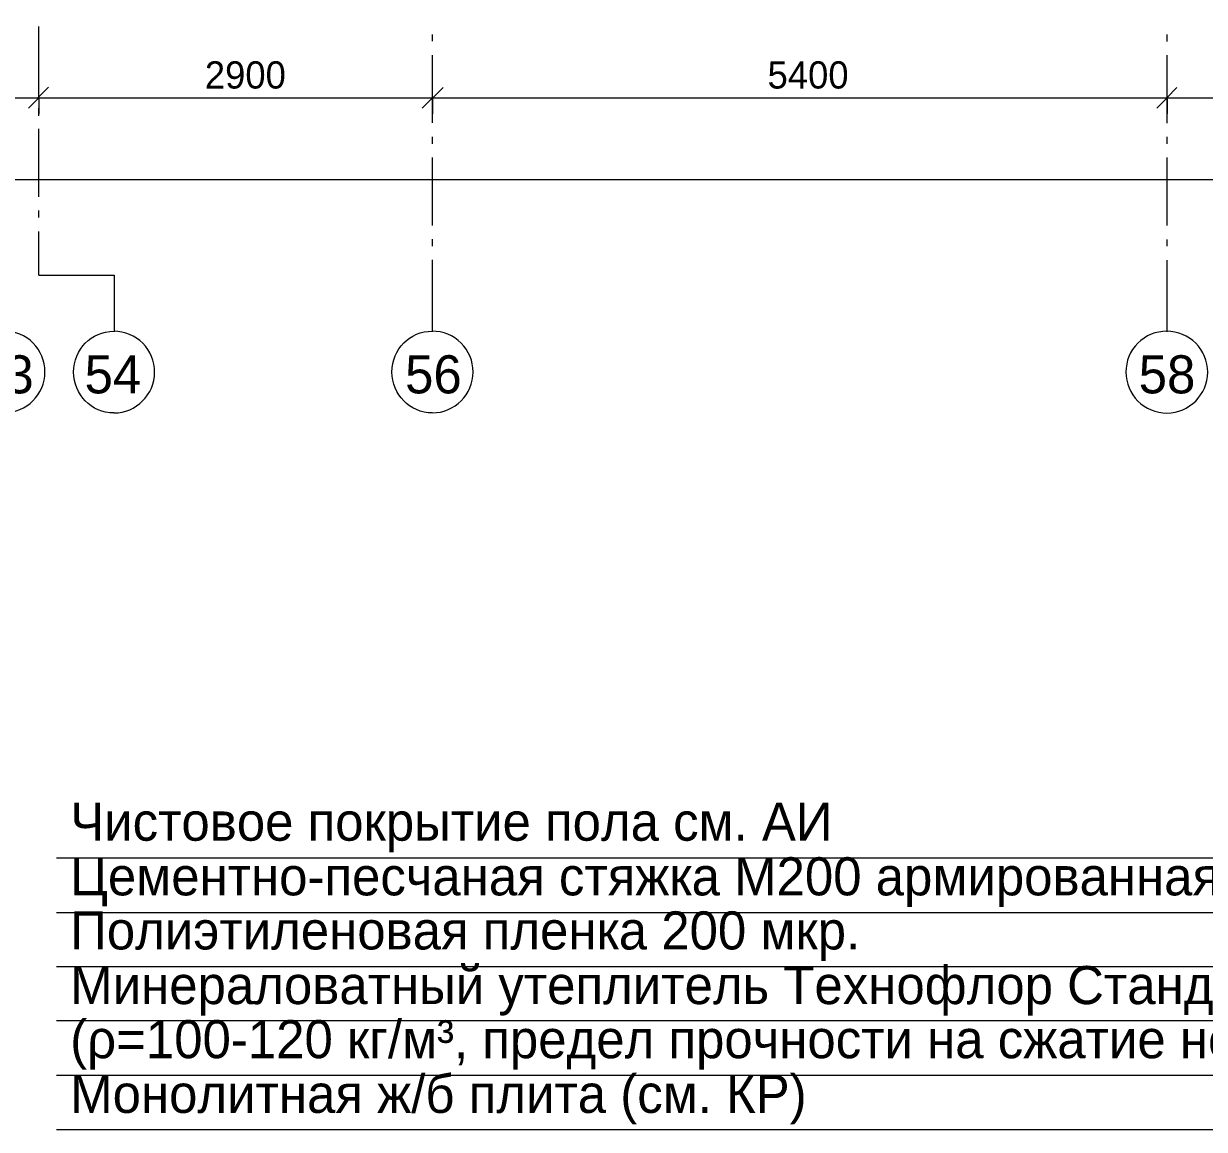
# Model space of a CAD drawing. Header units: millimetres. Extents: x -135211 to 49383, y -8033 to 228499.
# Drawn here: x -26356 to -17669, y 34700 to 42835 of the extents above; entities that cross this region are included whole.
import ezdxf

# ---------------------------------------------------------------- set-up
doc = ezdxf.new("R2010")
doc.units = ezdxf.units.MM
doc.layers.add('PDF _Геометрия', color=7, linetype='Continuous', true_color=0x1d1d1d)
doc.layers.add('PDF _Текст', color=7, linetype='Continuous')

msp = doc.modelspace()

# ---------------------------------------------------------------- linework, layer by layer
at = {"layer": 'PDF _Геометрия', "color": 7, "lineweight": 9}
for points in [[(-26114.35333298461, 34699.76547167462), (-10616.76503368937, 34699.76547167462), (-10616.76503368937, 36697.84556505207), (-10616.76503368937, 48995.51533716175)], [(-26243.32753368952, 42314.60183735535), (-26243.32753368952, 42814.11933737991)], [(-23347.8948413818, 42705.40704120517), (-23347.8948413818, 42756.16003510714)], [(-17943.08714907405, 42704.4537732954), (-17943.08714907405, 42755.22798846306)], [(-23347.8948413818, 42104.27922254008), (-23347.8948413818, 42603.76941043466)], [(-17943.08714907405, 42103.31194192029), (-17943.08714907405, 42602.8362903058)], [(-26243.32753368952, 42289.20525042363), (-26243.32753368952, 42394.98912019807)], [(-23347.8948413818, 42290.50079557083), (-23347.8948413818, 42396.38703930916)], [(-17943.08714907405, 42289.57268354255), (-17943.08714907405, 42395.43027529224)], [(-26493.3458230675, 42289.20525042363), (-26243.32753368952, 42289.20525042363), (-26243.32753368952, 42170.62696039862)], [(-26247.38439155609, 42290.50079557083), (-23347.8948413818, 42290.50079557083), (-23347.8948413818, 42172.01680115667)], [(-23344.96627004353, 42289.57268354255), (-17943.08714907405, 42289.57268354255), (-17943.08714907405, 42171.05347971517)], [(-17941.92138945479, 42289.32255371378), (-11994.28907215092, 42289.32255371378), (-11994.28907215092, 42170.78675558676)], [(-26243.32753368952, 42157.96070700693), (-26243.32753368952, 42212.95140291794)], [(-26243.32753368952, 41561.0607794746), (-26243.32753368952, 42060.57827949917)], [(-23347.8948413818, 41951.8918869198), (-23347.8948413818, 42002.71070230506)], [(-17943.08714907405, 41950.92024376304), (-17943.08714907405, 42001.69445893069)], [(-23347.8948413818, 41350.76407499455), (-23347.8948413818, 41850.25425614928)], [(-17943.08714907405, 41349.77841945938), (-17943.08714907405, 41849.30276077345)], [(-103561.8408001549, 41688.52630518701), (175.3022740030137, 41688.52630518701)], [(-26243.32753368952, 41408.62037354064), (-26243.32753368952, 41459.41034503721)], [(-26243.32753368952, 40985.28943194435), (-26243.32753368952, 41307.03722161843)], [(-23347.8948413818, 41198.37673263442), (-23347.8948413818, 41249.19225896747)], [(-17943.08714907405, 41197.38672130214), (-17943.08714907405, 41248.16093646979)], [(-23347.8948413818, 40567.6600072143), (-23347.8948413818, 41096.8049233472)], [(-17943.08714907405, 40566.61595522211), (-17943.08714907405, 41095.76923831254)], [(-26245.29582971711, 40985.89659998454), (-25690.56311061258, 40985.89659998454), (-25690.56311061258, 40566.77766440807)], [(-26114.35333298461, 36697.84556505207), (-10616.76503368937, 36697.84556505207)], [(-26114.35333298461, 36295.70079164344), (-10616.76503368937, 36295.70079164344)], [(-26114.35333298461, 35897.77183536538), (-10616.76503368937, 35897.77183536538)], [(-26114.35333298461, 35499.83920136132), (-10616.76503368937, 35499.83920136132)], [(-26114.35333298461, 35097.69809815774), (-10616.76503368937, 35097.69809815774)]]:
    msp.add_lwpolyline(points, dxfattribs=at)
at = {"layer": 'PDF _Геометрия', "color": 7, "lineweight": 18}
for points in [[(-26249.30444647223, 42291.07951569791), (-26173.13522599719, 42367.25194720781)], [(-23345.14235373616, 42289.69992502189), (-23268.92849522794, 42365.91707494645)], [(-17945.06887777182, 42290.09400723177), (-17872.89484138176, 42366.29997615959)], [(-26243.32753368952, 42289.20525042363), (-26319.44680304038, 42212.95140291794)], [(-23347.8948413818, 42290.50079557083), (-23424.05395729411, 42214.34167965851)], [(-17943.08714907405, 42289.57268354255), (-18019.45736936375, 42213.41309329495)]]:
    msp.add_lwpolyline(points, dxfattribs=at)
at = {"layer": 'PDF _Геометрия', "color": 7, "lineweight": 9}
for points in [[(-26500.12933281306, 39971.65847288866, 0.4123448311541715), (-26199.4573413818, 40272.20223832918, 0.417598534359608), (-26500.12933281306, 40572.74280009019)], [(-25692.54400030393, 39970.62958610663, 0.4116609421967423), (-25392.24580292027, 40271.19261247082, 0.416950357000729), (-25692.54400030393, 40571.75241760154)], [(-23350.31577622723, 39971.45286241775, 0.4124257221311581), (-23049.57753368947, 40272.05581329538, 0.4177053177452716), (-23350.31577622723, 40572.58945921393)]]:
    msp.add_lwpolyline(points, format="xyb", dxfattribs=at)
msp.add_lwpolyline([(-17945.3778458934, 40571.53290765766, 0.422628398825113), (-18245.97892372448, 40270.99760140197, 0.4174208961702842), (-17945.3778458934, 39970.46230223595, 0.4121110709874479), (-17644.76984138174, 40270.99760140196, 0.4173381961547885)], format="xyb", close=True, dxfattribs=at)
for points in [[(-25988.8696505465, 40271.19261247082), (-25988.8696505465, 40440.51971665204), (-25857.9050196527, 40571.75241760154), (-25692.54400030393, 40571.75241760154)], [(-23646.32198699568, 40272.05581329538), (-23646.32198699568, 40441.3464656746), (-23515.2175898581, 40572.58945921393), (-23350.31577622723, 40572.58945921393)], [(-25692.54400030393, 39970.62958610744), (-25857.9050196527, 39970.62958610744), (-25988.8696505465, 40106.09320086911), (-25988.8696505465, 40271.19261247082)], [(-23350.31577622723, 39971.45286241779), (-23515.2175898581, 39971.45286241779), (-23646.32198699568, 40106.95270778688), (-23646.32198699568, 40272.05581329538)]]:
    msp.add_open_spline(points, degree=3, dxfattribs=at)

# ---------------------------------------------------------------- texts
at = {"layer": 'PDF _Текст', "attachment_point": 4, "style": ''}
for s, insert, char_height in [('2900', (-25023.04287701183, 42456.48693125611), 200.4231529793928), ('5400', (-20882.9713810231, 42456.48693125611), 200.4231529793928), ('53', (-26699.30408512887, 40253.01582165251), 280.2619680032936), ('56', (-23549.77093269845, 40253.01582165251), 280.2619680032936), ('58', (-18152.39587370832, 40253.01582165251), 280.2619680032936), ('54', (-25907.68988031527, 40253.01582165251), 280.2619680032936), ('Чистовое покрытие пола см. АИ', (-26013.52093269846, 36921.45635964209), 280.2619680032936), ('Цементно-песчаная стяжка М200 армированная сеткой 5Вр1 с ячейкой 100x100', (-26013.52093269846, 36519.29749933063), 280.2619680032936), ('Полиэтиленовая пленка 200 мкр.', (-26013.52093269846, 36121.37170886341), 280.2619680032936), ('Минераловатный утеплитель Технофлор Стандарт или аналог', (-26013.52093269846, 35719.21284855195), 280.2619680032936), ('(ρ=100-120 кг/м³, предел прочности на сжатие не менее 25 кПа, λ=0,041 Вт/м°С)', (-26013.52093269846, 35321.2913643613), 280.2619680032936), ('Монолитная ж/б плита (см. КР)', (-26013.52093269846, 34919.12819777328), 280.2619680032936)]:
    msp.add_mtext(s, dxfattribs=dict(at, insert=insert, char_height=char_height))

doc.saveas('drawing.dxf')
